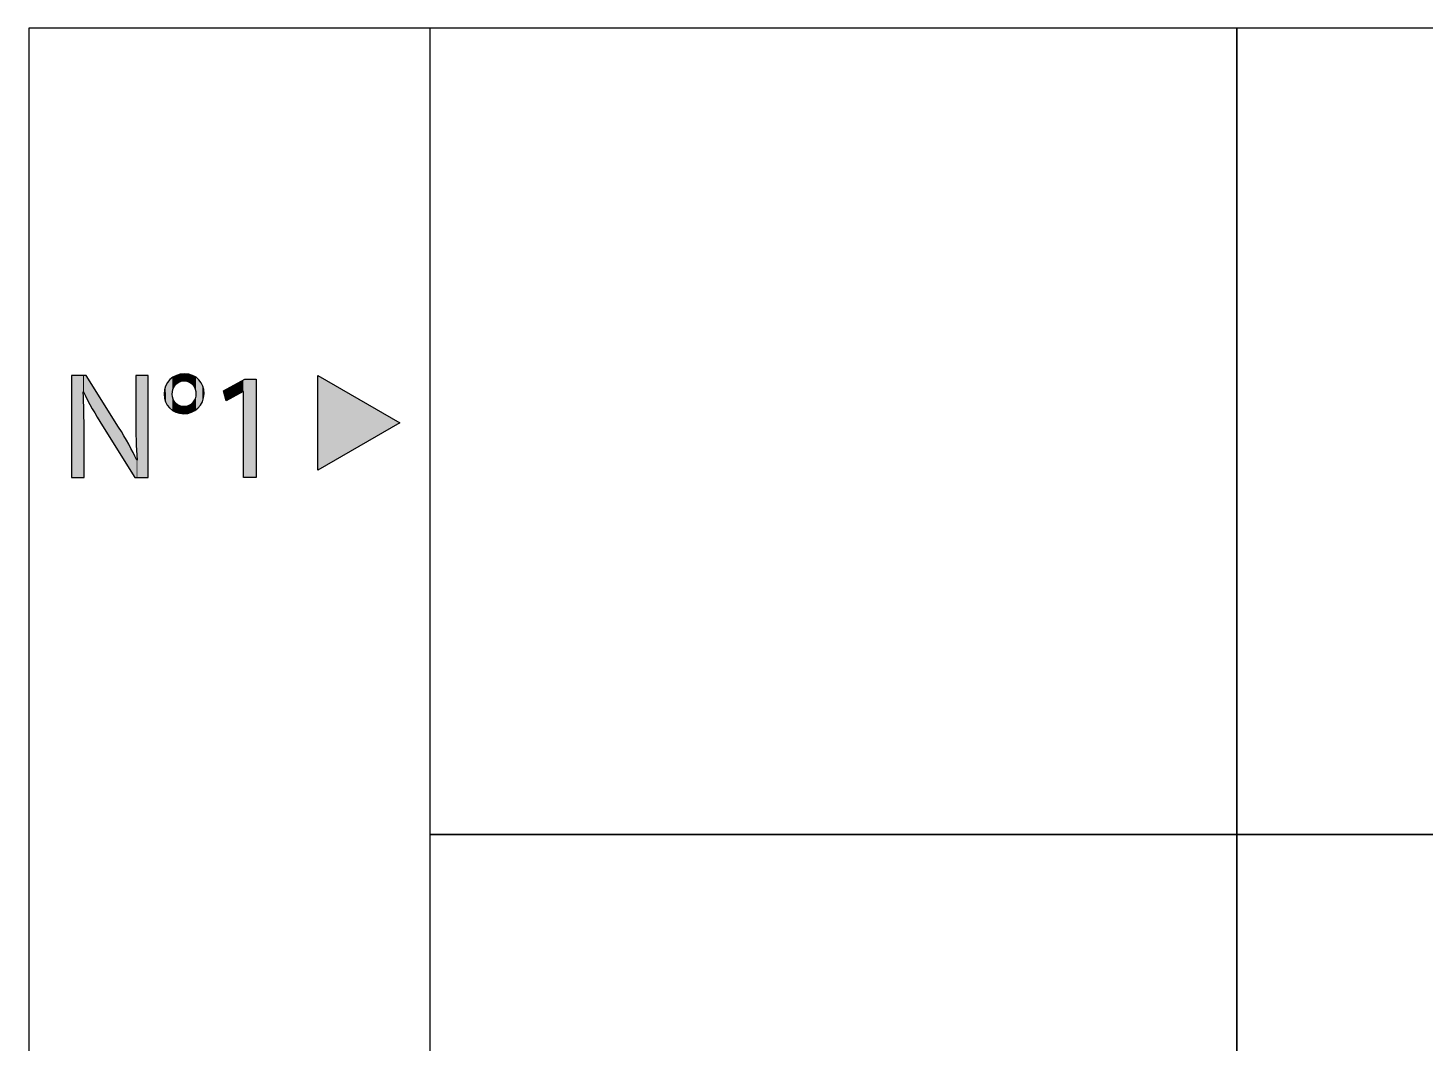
# Model space of a CAD drawing. Extents: x 0 to 360, y -268 to 0.
# Drawn here: x 163.02 to 190.73, y -160.13 to -140 of the extents above; entities that cross this region are included whole.
import ezdxf

# ---------------------------------------------------------------- set-up
doc = ezdxf.new("R2010")
doc.units = 0
doc.linetypes.add('AI-LINETYPE-7', pattern=[8.519513, 4.259756, -4.259756])
doc.layers.add('LAYER_1', color=7, linetype='CONTINUOUS')

# ---------------------------------------------------------------- blocks, each defined once
blk = doc.blocks.new('BLOCK_19')
at = {"layer": 'LAYER_1', "color": 250, "linetype": 'AI-LINETYPE-7'}
blk.add_lwpolyline([(121.377, -140), (340.754, -140)], dxfattribs=at)
blk = doc.blocks.new('BLOCK_18')
at = {"layer": 'LAYER_1'}
blk.add_blockref('BLOCK_19', (0, 0), dxfattribs=at)
blk = doc.blocks.new('*U316')
at = {"layer": 'LAYER_1', "color": 250, "extrusion": (0, 0, -1)}
for points in [[(-163.891, -148.917), (-163.891, -146.896), (-164.119, -148.917)], [(-164.119, -148.917), (-163.891, -146.896), (-164.119, -146.896)], [(-164.119, -147.22), (-164.119, -146.896), (-164.128, -147.217)], [(-164.128, -147.217), (-164.119, -146.896), (-164.128, -146.896)], [(-164.133, -147.229), (-164.128, -146.896), (-164.133, -146.896)], [(-164.137, -147.236), (-164.133, -146.896), (-164.137, -146.896)], [(-164.179, -147.323), (-164.137, -146.896), (-164.179, -146.896)], [(-164.208, -147.383), (-164.179, -146.896), (-164.208, -146.943)], [(-164.299, -147.552), (-164.208, -146.943), (-164.299, -147.087)], [(-164.503, -147.892), (-164.299, -147.087), (-164.503, -147.41)], [(-165.168, -148.174), (-165.162, -146.896), (-165.168, -146.896)], [(-165.183, -148.423), (-165.168, -146.896), (-165.183, -146.896)], [(-165.192, -148.572), (-165.183, -146.896), (-165.192, -146.896)], [(-165.192, -148.917), (-165.192, -146.896), (-165.408, -148.917)], [(-165.408, -148.917), (-165.192, -146.896), (-165.408, -146.896)], [(-164.119, -148.917), (-164.119, -147.22), (-164.128, -148.917)], [(-164.128, -148.917), (-164.119, -147.22), (-164.128, -147.458)], [(-164.128, -148.917), (-164.128, -147.458), (-164.133, -148.917)], [(-164.133, -148.917), (-164.128, -147.458), (-164.133, -147.606)], [(-164.133, -148.917), (-164.133, -147.606), (-164.137, -148.917)], [(-164.137, -148.917), (-164.133, -147.606), (-164.137, -148.053)], [(-164.823, -148.404), (-164.503, -147.41), (-164.823, -147.919)], [(-165.023, -148.724), (-164.823, -147.919), (-165.023, -148.258)], [(-165.144, -148.917), (-165.023, -148.258), (-165.144, -148.498)], [(-165.144, -148.917), (-165.144, -148.498), (-165.162, -148.917)], [(-165.162, -148.917), (-165.144, -148.498), (-165.162, -148.534)], [(-165.162, -148.917), (-165.162, -148.534), (-165.168, -148.917)], [(-165.168, -148.917), (-165.162, -148.534), (-165.168, -148.546)], [(-165.168, -148.917), (-165.168, -148.546), (-165.183, -148.917)], [(-165.183, -148.917), (-165.168, -148.546), (-165.183, -148.575)], [(-165.183, -148.917), (-165.183, -148.575), (-165.192, -148.917)]]:
    blk.add_solid(points, dxfattribs=at)
at = {"layer": 'LAYER_1', "color": 250}
for points in [[(164.128, -147.217), (164.128, -146.896), (164.133, -147.229)], [(164.133, -147.229), (164.133, -146.896), (164.137, -147.236)], [(164.137, -147.236), (164.137, -146.896), (164.179, -147.323)], [(164.179, -147.323), (164.179, -146.896), (164.208, -147.383)], [(164.208, -147.383), (164.208, -146.943), (164.299, -147.552)], [(164.299, -147.552), (164.299, -147.087), (164.503, -147.892)], [(165.162, -147.742), (165.162, -146.896), (165.168, -148.174)], [(165.168, -148.174), (165.168, -146.896), (165.183, -148.423)], [(165.183, -148.423), (165.183, -146.896), (165.192, -148.572)], [(164.503, -147.892), (164.503, -147.41), (164.823, -148.404)], [(164.823, -148.404), (164.823, -147.919), (165.023, -148.724)], [(165.023, -148.724), (165.023, -148.258), (165.144, -148.917)], [(165.192, -148.917), (165.183, -148.575), (165.192, -148.572)]]:
    blk.add_solid(points, dxfattribs=at)
blk = doc.blocks.new('*U317')
at = {"layer": 'LAYER_1', "color": 250}
for points in [[(165.751, -147.414), (165.741, -147.142), (165.751, -147.112)], [(165.754, -147.42), (165.751, -147.112), (165.754, -147.104)], [(165.751, -147.414), (165.751, -147.112), (165.754, -147.42)], [(165.767, -147.448), (165.754, -147.104), (165.767, -147.077)], [(165.754, -147.42), (165.754, -147.104), (165.767, -147.448)], [(165.771, -147.454), (165.767, -147.077), (165.771, -147.069)], [(165.767, -147.448), (165.767, -147.077), (165.771, -147.454)], [(165.785, -147.48), (165.771, -147.069), (165.785, -147.044)], [(165.771, -147.454), (165.771, -147.069), (165.785, -147.48)], [(165.791, -147.487), (165.785, -147.044), (165.791, -147.035)], [(165.785, -147.48), (165.785, -147.044), (165.791, -147.487)], [(165.807, -147.509), (165.791, -147.035), (165.807, -147.013)], [(165.791, -147.487), (165.791, -147.035), (165.807, -147.509)], [(165.814, -147.517), (165.807, -147.013), (165.814, -147.004)], [(165.807, -147.509), (165.807, -147.013), (165.814, -147.517)], [(165.832, -147.537), (165.814, -147.004), (165.832, -146.985)], [(165.814, -147.517), (165.814, -147.004), (165.832, -147.537)], [(165.839, -147.544), (165.832, -146.985), (165.839, -146.976)], [(165.832, -147.537), (165.832, -146.985), (165.839, -147.544)], [(165.859, -147.562), (165.839, -146.976), (165.859, -146.959)], [(165.839, -147.544), (165.839, -146.976), (165.859, -147.562)], [(165.868, -147.569), (165.859, -146.959), (165.868, -146.95)], [(165.859, -147.562), (165.859, -146.959), (165.868, -147.569)], [(165.885, -147.582), (165.868, -146.95), (165.885, -146.938)], [(165.868, -147.569), (165.868, -146.95), (165.885, -147.582)], [(165.886, -147.25), (165.885, -146.938), (165.886, -146.937)], [(165.888, -147.217), (165.886, -146.937), (165.888, -146.935)], [(165.889, -147.216), (165.888, -146.935), (165.889, -146.935)], [(165.895, -147.189), (165.889, -146.934), (165.895, -146.93)], [(165.889, -147.213), (165.889, -146.935), (165.889, -146.934)], [(165.899, -147.172), (165.895, -146.93), (165.899, -146.927)], [(165.902, -147.162), (165.899, -146.927), (165.902, -146.925)], [(165.899, -147.169), (165.899, -146.927), (165.899, -146.927)], [(165.912, -147.139), (165.902, -146.925), (165.912, -146.92)], [(165.917, -147.125), (165.912, -146.92), (165.917, -146.916)], [(165.921, -147.119), (165.917, -146.916), (165.921, -146.914)], [(165.923, -147.115), (165.921, -146.914), (165.923, -146.913)], [(165.929, -147.104), (165.923, -146.913), (165.929, -146.909)], [(165.932, -147.1), (165.929, -146.909), (165.932, -146.908)], [(165.936, -147.094), (165.932, -146.908), (165.936, -146.905)], [(165.943, -147.085), (165.936, -146.905), (165.943, -146.902)], [(165.951, -147.075), (165.943, -146.902), (165.951, -146.898)], [(165.956, -147.07), (165.951, -146.898), (165.956, -146.896)], [(165.958, -147.067), (165.956, -146.896), (165.958, -146.895)], [(165.967, -147.058), (165.958, -146.895), (165.967, -146.891)], [(165.975, -147.051), (165.967, -146.891), (165.975, -146.888)], [(165.967, -147.058), (165.967, -146.891), (165.967, -146.891)], [(165.985, -147.043), (165.975, -146.888), (165.985, -146.884)], [(165.993, -147.038), (165.985, -146.884), (165.993, -146.882)], [(165.994, -147.036), (165.993, -146.882), (165.994, -146.881)], [(166.004, -147.031), (165.994, -146.881), (166.004, -146.878)], [(166.005, -147.03), (166.004, -146.878), (166.005, -146.878)], [(166.015, -147.024), (166.005, -146.878), (166.015, -146.875)], [(166.025, -147.02), (166.015, -146.875), (166.025, -146.872)], [(166.032, -147.017), (166.025, -146.872), (166.032, -146.871)], [(166.038, -147.014), (166.032, -146.871), (166.038, -146.869)], [(166.043, -147.013), (166.038, -146.869), (166.043, -146.868)], [(166.047, -147.012), (166.043, -146.868), (166.047, -146.867)], [(166.062, -147.007), (166.047, -146.867), (166.062, -146.865)], [(166.07, -147.006), (166.062, -146.865), (166.07, -146.864)], [(166.073, -147.005), (166.07, -146.864), (166.073, -146.864)], [(166.083, -147.003), (166.073, -146.864), (166.083, -146.862)], [(166.088, -147.003), (166.083, -146.862), (166.088, -146.862)], [(166.094, -147.002), (166.088, -146.862), (166.094, -146.862)], [(166.116, -147.001), (166.094, -146.862), (166.116, -146.861)], [(166.118, -147.001), (166.116, -146.861), (166.118, -146.86)], [(166.116, -147.001), (166.116, -146.861), (166.118, -147.001)], [(166.118, -147.001), (166.118, -146.86), (166.125, -147.001)], [(166.125, -147.001), (166.118, -146.86), (166.125, -146.86)], [(166.125, -147.001), (166.125, -146.86), (166.144, -147.002)], [(166.144, -147.002), (166.144, -146.861), (166.147, -147.003)], [(166.147, -147.003), (166.147, -146.861), (166.154, -147.004)], [(166.154, -147.004), (166.154, -146.862), (166.168, -147.006)], [(166.168, -147.006), (166.168, -146.862), (166.17, -147.006)], [(166.17, -147.006), (166.17, -146.862), (166.176, -147.007)], [(166.176, -147.007), (166.176, -146.863), (166.192, -147.012)], [(166.192, -147.012), (166.192, -146.865), (166.192, -147.012)], [(166.192, -147.012), (166.192, -146.866), (166.202, -147.015)], [(166.202, -147.015), (166.202, -146.867), (166.212, -147.019)], [(166.212, -147.019), (166.212, -146.868), (166.214, -147.019)], [(166.214, -147.019), (166.214, -146.869), (166.226, -147.025)], [(166.226, -147.025), (166.226, -146.872), (166.229, -147.026)], [(166.229, -147.026), (166.229, -146.873), (166.235, -147.029)], [(166.235, -147.029), (166.235, -146.874), (166.248, -147.037)], [(166.248, -147.037), (166.248, -146.878), (166.252, -147.04)], [(166.252, -147.04), (166.252, -146.879), (166.254, -147.041)], [(166.254, -147.041), (166.254, -146.879), (166.266, -147.05)], [(166.266, -147.05), (166.266, -146.884), (166.268, -147.052)], [(166.268, -147.052), (166.268, -146.884), (166.272, -147.055)], [(166.272, -147.055), (166.272, -146.886), (166.285, -147.068)], [(166.285, -147.068), (166.285, -146.891), (166.289, -147.071)], [(166.289, -147.071), (166.289, -146.892), (166.29, -147.073)], [(166.29, -147.073), (166.29, -146.892), (166.3, -147.085)], [(166.3, -147.085), (166.3, -146.898), (166.301, -147.085)], [(166.301, -147.085), (166.301, -146.898), (166.304, -147.09)], [(166.304, -147.09), (166.304, -146.899), (166.314, -147.104)], [(166.314, -147.104), (166.314, -146.904), (166.317, -147.109)], [(166.317, -147.109), (166.317, -146.906), (166.325, -147.123)], [(166.325, -147.123), (166.325, -146.909), (166.325, -147.125)], [(166.325, -147.125), (166.325, -146.91), (166.328, -147.132)], [(166.328, -147.132), (166.328, -146.912), (166.334, -147.145)], [(166.334, -147.145), (166.334, -146.915), (166.338, -147.155)], [(166.338, -147.155), (166.338, -146.918), (166.342, -147.167)], [(166.342, -147.167), (166.342, -146.921), (166.345, -147.18)], [(166.345, -147.18), (166.345, -146.922), (166.351, -147.204)], [(166.351, -147.204), (166.351, -146.926), (166.352, -147.21)], [(166.352, -147.21), (166.352, -146.927), (166.354, -147.238)], [(166.354, -147.238), (166.354, -146.928), (166.355, -147.253)], [(165.725, -147.304), (165.723, -147.265), (165.725, -147.227)], [(165.73, -147.342), (165.725, -147.222), (165.73, -147.186)], [(165.725, -147.305), (165.725, -147.227), (165.725, -147.222)], [(165.725, -147.305), (165.725, -147.222), (165.73, -147.342)], [(165.725, -147.304), (165.725, -147.227), (165.725, -147.305)], [(165.731, -147.345), (165.73, -147.186), (165.731, -147.181)], [(165.73, -147.342), (165.73, -147.186), (165.731, -147.345)], [(165.739, -147.379), (165.731, -147.181), (165.739, -147.148)], [(165.731, -147.345), (165.731, -147.181), (165.739, -147.379)], [(165.741, -147.383), (165.739, -147.148), (165.741, -147.142)], [(165.739, -147.379), (165.739, -147.148), (165.741, -147.383)], [(165.741, -147.383), (165.741, -147.142), (165.751, -147.414)], [(165.885, -147.582), (165.885, -147.265), (165.886, -147.583)], [(165.886, -147.583), (165.886, -147.29), (165.888, -147.585)], [(165.888, -147.585), (165.888, -147.309), (165.889, -147.585)], [(165.889, -147.585), (165.889, -147.31), (165.889, -147.585)], [(165.889, -147.585), (165.889, -147.315), (165.895, -147.589)], [(165.895, -147.589), (165.895, -147.339), (165.899, -147.591)], [(165.899, -147.591), (165.899, -147.351), (165.899, -147.591)], [(165.899, -147.591), (165.899, -147.353), (165.902, -147.593)], [(165.902, -147.593), (165.902, -147.362), (165.912, -147.599)], [(165.912, -147.599), (165.912, -147.383), (165.917, -147.602)], [(165.917, -147.602), (165.917, -147.393), (165.921, -147.604)], [(165.921, -147.604), (165.921, -147.399), (165.923, -147.605)], [(165.923, -147.605), (165.923, -147.403), (165.929, -147.608)], [(166.314, -147.6), (166.304, -147.419), (166.314, -147.403)], [(166.317, -147.598), (166.314, -147.403), (166.317, -147.399)], [(166.325, -147.594), (166.317, -147.399), (166.325, -147.384)], [(166.328, -147.592), (166.325, -147.383), (166.328, -147.378)], [(166.325, -147.593), (166.325, -147.384), (166.325, -147.383)], [(166.334, -147.589), (166.328, -147.378), (166.334, -147.365)], [(166.338, -147.586), (166.334, -147.365), (166.338, -147.355)], [(166.342, -147.582), (166.338, -147.355), (166.342, -147.341)], [(166.345, -147.58), (166.342, -147.341), (166.345, -147.331)], [(166.351, -147.577), (166.345, -147.331), (166.351, -147.306)], [(166.352, -147.576), (166.351, -147.306), (166.352, -147.296)], [(166.354, -147.574), (166.352, -147.296), (166.354, -147.28)], [(166.355, -147.573), (166.354, -147.28), (166.355, -147.253)], [(165.929, -147.608), (165.929, -147.412), (165.932, -147.61)], [(165.932, -147.61), (165.932, -147.416), (165.936, -147.612)], [(165.936, -147.612), (165.936, -147.422), (165.943, -147.615)], [(165.943, -147.615), (165.943, -147.43), (165.951, -147.619)], [(165.951, -147.619), (165.951, -147.44), (165.956, -147.621)], [(165.956, -147.621), (165.956, -147.444), (165.958, -147.622)], [(165.958, -147.622), (165.958, -147.446), (165.967, -147.625)], [(165.967, -147.625), (165.967, -147.455), (165.967, -147.625)], [(165.967, -147.625), (165.967, -147.455), (165.975, -147.628)], [(165.975, -147.628), (165.975, -147.462), (165.985, -147.631)], [(165.985, -147.631), (165.985, -147.469), (165.993, -147.634)], [(165.993, -147.634), (165.993, -147.474), (165.994, -147.635)], [(165.994, -147.635), (165.994, -147.475), (166.004, -147.637)], [(166.004, -147.637), (166.004, -147.481), (166.005, -147.637)], [(166.005, -147.637), (166.005, -147.482), (166.015, -147.64)], [(166.015, -147.64), (166.015, -147.487), (166.025, -147.642)], [(166.025, -147.642), (166.025, -147.492), (166.032, -147.644)], [(166.032, -147.644), (166.032, -147.494), (166.038, -147.645)], [(166.038, -147.645), (166.038, -147.496), (166.043, -147.645)], [(166.043, -147.645), (166.043, -147.498), (166.047, -147.646)], [(166.047, -147.646), (166.047, -147.5), (166.062, -147.648)], [(166.062, -147.648), (166.062, -147.504), (166.07, -147.649)], [(166.07, -147.649), (166.07, -147.506), (166.073, -147.65)], [(166.073, -147.65), (166.073, -147.506), (166.083, -147.65)], [(166.083, -147.65), (166.083, -147.508), (166.088, -147.65)], [(166.088, -147.65), (166.088, -147.509), (166.094, -147.651)], [(166.094, -147.651), (166.094, -147.509), (166.116, -147.652)], [(166.125, -147.651), (166.118, -147.511), (166.125, -147.51)], [(166.144, -147.65), (166.125, -147.51), (166.144, -147.509)], [(166.147, -147.65), (166.144, -147.509), (166.147, -147.509)], [(166.154, -147.65), (166.147, -147.509), (166.154, -147.508)], [(166.168, -147.648), (166.154, -147.508), (166.168, -147.506)], [(166.17, -147.648), (166.168, -147.506), (166.17, -147.505)], [(166.176, -147.647), (166.17, -147.505), (166.176, -147.504)], [(166.192, -147.645), (166.176, -147.504), (166.192, -147.5)], [(166.202, -147.642), (166.192, -147.499), (166.202, -147.495)], [(166.192, -147.644), (166.192, -147.5), (166.192, -147.499)], [(166.212, -147.64), (166.202, -147.495), (166.212, -147.492)], [(166.214, -147.639), (166.212, -147.492), (166.214, -147.491)], [(166.226, -147.636), (166.214, -147.491), (166.226, -147.485)], [(166.229, -147.636), (166.226, -147.485), (166.229, -147.483)], [(166.235, -147.634), (166.229, -147.483), (166.235, -147.481)], [(166.248, -147.629), (166.235, -147.481), (166.248, -147.472)], [(166.252, -147.628), (166.248, -147.472), (166.252, -147.469)], [(166.254, -147.627), (166.252, -147.469), (166.254, -147.468)], [(166.266, -147.623), (166.254, -147.468), (166.266, -147.459)], [(166.268, -147.622), (166.266, -147.459), (166.268, -147.457)], [(166.272, -147.62), (166.268, -147.457), (166.272, -147.453)], [(166.285, -147.614), (166.272, -147.453), (166.285, -147.44)], [(166.289, -147.613), (166.285, -147.44), (166.289, -147.437)], [(166.29, -147.612), (166.289, -147.437), (166.29, -147.436)], [(166.3, -147.608), (166.29, -147.436), (166.3, -147.423)], [(166.301, -147.607), (166.3, -147.423), (166.301, -147.422)], [(166.304, -147.606), (166.301, -147.422), (166.304, -147.419)]]:
    blk.add_solid(points, dxfattribs=at)
at = {"layer": 'LAYER_1', "color": 250, "extrusion": (0, 0, -1)}
for points in [[(-165.885, -147.265), (-165.885, -146.938), (-165.886, -147.25)], [(-165.886, -147.25), (-165.886, -146.937), (-165.888, -147.217)], [(-165.888, -147.217), (-165.888, -146.935), (-165.889, -147.216)], [(-165.889, -147.213), (-165.889, -146.934), (-165.895, -147.189)], [(-165.889, -147.216), (-165.889, -146.935), (-165.889, -147.213)], [(-165.895, -147.189), (-165.895, -146.93), (-165.899, -147.172)], [(-165.899, -147.172), (-165.899, -146.927), (-165.899, -147.169)], [(-165.899, -147.169), (-165.899, -146.927), (-165.902, -147.162)], [(-165.902, -147.162), (-165.902, -146.925), (-165.912, -147.139)], [(-165.912, -147.139), (-165.912, -146.92), (-165.917, -147.125)], [(-165.917, -147.125), (-165.917, -146.916), (-165.921, -147.119)], [(-165.921, -147.119), (-165.921, -146.914), (-165.923, -147.115)], [(-165.923, -147.115), (-165.923, -146.913), (-165.929, -147.104)], [(-165.929, -147.104), (-165.929, -146.909), (-165.932, -147.1)], [(-165.932, -147.1), (-165.932, -146.908), (-165.936, -147.094)], [(-165.936, -147.094), (-165.936, -146.905), (-165.943, -147.085)], [(-165.943, -147.085), (-165.943, -146.902), (-165.951, -147.075)], [(-165.951, -147.075), (-165.951, -146.898), (-165.956, -147.07)], [(-165.956, -147.07), (-165.956, -146.896), (-165.958, -147.067)], [(-165.958, -147.067), (-165.958, -146.895), (-165.967, -147.058)], [(-165.967, -147.058), (-165.967, -146.891), (-165.967, -147.058)], [(-165.967, -147.058), (-165.967, -146.891), (-165.975, -147.051)], [(-165.975, -147.051), (-165.975, -146.888), (-165.985, -147.043)], [(-165.985, -147.043), (-165.985, -146.884), (-165.993, -147.038)], [(-165.993, -147.038), (-165.993, -146.882), (-165.994, -147.036)], [(-165.994, -147.036), (-165.994, -146.881), (-166.004, -147.031)], [(-166.004, -147.031), (-166.004, -146.878), (-166.005, -147.03)], [(-166.005, -147.03), (-166.005, -146.878), (-166.015, -147.024)], [(-166.015, -147.024), (-166.015, -146.875), (-166.025, -147.02)], [(-166.025, -147.02), (-166.025, -146.872), (-166.032, -147.017)], [(-166.032, -147.017), (-166.032, -146.871), (-166.038, -147.014)], [(-166.038, -147.014), (-166.038, -146.869), (-166.043, -147.013)], [(-166.043, -147.013), (-166.043, -146.868), (-166.047, -147.012)], [(-166.047, -147.012), (-166.047, -146.867), (-166.062, -147.007)], [(-166.062, -147.007), (-166.062, -146.865), (-166.07, -147.006)], [(-166.07, -147.006), (-166.07, -146.864), (-166.073, -147.005)], [(-166.073, -147.005), (-166.073, -146.864), (-166.083, -147.003)], [(-166.083, -147.003), (-166.083, -146.862), (-166.088, -147.003)], [(-166.088, -147.003), (-166.088, -146.862), (-166.094, -147.002)], [(-166.094, -147.002), (-166.094, -146.862), (-166.116, -147.001)], [(-166.144, -147.002), (-166.125, -146.86), (-166.144, -146.861)], [(-166.147, -147.003), (-166.144, -146.861), (-166.147, -146.861)], [(-166.154, -147.004), (-166.147, -146.861), (-166.154, -146.862)], [(-166.168, -147.006), (-166.154, -146.862), (-166.168, -146.862)], [(-166.17, -147.006), (-166.168, -146.862), (-166.17, -146.862)], [(-166.176, -147.007), (-166.17, -146.862), (-166.176, -146.863)], [(-166.192, -147.012), (-166.176, -146.863), (-166.192, -146.865)], [(-166.192, -147.012), (-166.192, -146.865), (-166.192, -146.866)], [(-166.202, -147.015), (-166.192, -146.866), (-166.202, -146.867)], [(-166.212, -147.019), (-166.202, -146.867), (-166.212, -146.868)], [(-166.214, -147.019), (-166.212, -146.868), (-166.214, -146.869)], [(-166.226, -147.025), (-166.214, -146.869), (-166.226, -146.872)], [(-166.229, -147.026), (-166.226, -146.872), (-166.229, -146.873)], [(-166.235, -147.029), (-166.229, -146.873), (-166.235, -146.874)], [(-166.248, -147.037), (-166.235, -146.874), (-166.248, -146.878)], [(-166.252, -147.04), (-166.248, -146.878), (-166.252, -146.879)], [(-166.254, -147.041), (-166.252, -146.879), (-166.254, -146.879)], [(-166.266, -147.05), (-166.254, -146.879), (-166.266, -146.884)], [(-166.268, -147.052), (-166.266, -146.884), (-166.268, -146.884)], [(-166.272, -147.055), (-166.268, -146.884), (-166.272, -146.886)], [(-166.285, -147.068), (-166.272, -146.886), (-166.285, -146.891)], [(-166.289, -147.071), (-166.285, -146.891), (-166.289, -146.892)], [(-166.29, -147.073), (-166.289, -146.892), (-166.29, -146.892)], [(-166.3, -147.085), (-166.29, -146.892), (-166.3, -146.898)], [(-166.301, -147.085), (-166.3, -146.898), (-166.301, -146.898)], [(-166.304, -147.09), (-166.301, -146.898), (-166.304, -146.899)], [(-166.314, -147.104), (-166.304, -146.899), (-166.314, -146.904)], [(-166.317, -147.109), (-166.314, -146.904), (-166.317, -146.906)], [(-166.325, -147.123), (-166.317, -146.906), (-166.325, -146.909)], [(-166.325, -147.125), (-166.325, -146.909), (-166.325, -146.91)], [(-166.328, -147.132), (-166.325, -146.91), (-166.328, -146.912)], [(-166.334, -147.145), (-166.328, -146.912), (-166.334, -146.915)], [(-166.338, -147.155), (-166.334, -146.915), (-166.338, -146.918)], [(-166.342, -147.167), (-166.338, -146.918), (-166.342, -146.921)], [(-166.345, -147.18), (-166.342, -146.921), (-166.345, -146.922)], [(-166.351, -147.204), (-166.345, -146.922), (-166.351, -146.926)], [(-166.352, -147.21), (-166.351, -146.926), (-166.352, -146.927)], [(-166.354, -147.238), (-166.352, -146.927), (-166.354, -146.928)], [(-166.355, -147.253), (-166.354, -146.928), (-166.355, -146.929)], [(-166.355, -147.573), (-166.355, -146.929), (-166.357, -147.572)], [(-166.357, -147.572), (-166.355, -146.929), (-166.357, -146.93)], [(-166.357, -147.572), (-166.357, -146.93), (-166.365, -147.567)], [(-166.365, -147.567), (-166.357, -146.93), (-166.365, -146.936)], [(-166.365, -147.567), (-166.365, -146.936), (-166.386, -147.548)], [(-166.386, -147.548), (-166.365, -146.936), (-166.386, -146.953)], [(-166.386, -147.548), (-166.386, -146.953), (-166.394, -147.542)], [(-166.394, -147.542), (-166.386, -146.953), (-166.394, -146.96)], [(-166.394, -147.542), (-166.394, -146.96), (-166.413, -147.522)], [(-166.413, -147.522), (-166.394, -146.96), (-166.413, -146.979)], [(-166.413, -147.522), (-166.413, -146.979), (-166.421, -147.514)], [(-166.421, -147.514), (-166.413, -146.979), (-166.421, -146.987)], [(-166.421, -147.514), (-166.421, -146.987), (-166.437, -147.494)], [(-166.437, -147.494), (-166.421, -146.987), (-166.437, -147.007)], [(-166.437, -147.494), (-166.437, -147.007), (-166.445, -147.484)], [(-166.445, -147.484), (-166.437, -147.007), (-166.445, -147.018)], [(-166.445, -147.484), (-166.445, -147.018), (-166.458, -147.463)], [(-166.458, -147.463), (-166.445, -147.018), (-166.458, -147.037)], [(-166.458, -147.463), (-166.458, -147.037), (-166.466, -147.451)], [(-166.466, -147.451), (-166.458, -147.037), (-166.466, -147.051)], [(-166.466, -147.451), (-166.466, -147.051), (-166.476, -147.431)], [(-166.476, -147.431), (-166.466, -147.051), (-166.476, -147.069)], [(-166.476, -147.431), (-166.476, -147.069), (-166.484, -147.415)], [(-166.484, -147.415), (-166.476, -147.069), (-166.484, -147.087)], [(-166.484, -147.415), (-166.484, -147.087), (-166.491, -147.397)], [(-166.491, -147.397), (-166.484, -147.087), (-166.491, -147.103)], [(-166.491, -147.397), (-166.491, -147.103), (-166.498, -147.377)], [(-166.498, -147.377), (-166.491, -147.103), (-166.498, -147.125)], [(-166.498, -147.377), (-166.498, -147.125), (-166.502, -147.361)], [(-166.502, -147.361), (-166.498, -147.125), (-166.502, -147.138)], [(-165.886, -147.583), (-165.885, -147.265), (-165.886, -147.29)], [(-165.888, -147.585), (-165.886, -147.29), (-165.888, -147.309)], [(-165.889, -147.585), (-165.888, -147.309), (-165.889, -147.31)], [(-165.889, -147.585), (-165.889, -147.31), (-165.889, -147.315)], [(-165.895, -147.589), (-165.889, -147.315), (-165.895, -147.339)], [(-165.899, -147.591), (-165.895, -147.339), (-165.899, -147.351)], [(-165.899, -147.591), (-165.899, -147.351), (-165.899, -147.353)], [(-165.902, -147.593), (-165.899, -147.353), (-165.902, -147.362)], [(-165.912, -147.599), (-165.902, -147.362), (-165.912, -147.383)], [(-165.917, -147.602), (-165.912, -147.383), (-165.917, -147.393)], [(-165.921, -147.604), (-165.917, -147.393), (-165.921, -147.399)], [(-165.923, -147.605), (-165.921, -147.399), (-165.923, -147.403)], [(-165.929, -147.608), (-165.923, -147.403), (-165.929, -147.412)], [(-166.314, -147.6), (-166.314, -147.403), (-166.317, -147.598)], [(-166.317, -147.598), (-166.317, -147.399), (-166.325, -147.594)], [(-166.325, -147.593), (-166.325, -147.383), (-166.328, -147.592)], [(-166.325, -147.594), (-166.325, -147.384), (-166.325, -147.593)], [(-166.328, -147.592), (-166.328, -147.378), (-166.334, -147.589)], [(-166.334, -147.589), (-166.334, -147.365), (-166.338, -147.586)], [(-166.338, -147.586), (-166.338, -147.355), (-166.342, -147.582)], [(-166.342, -147.582), (-166.342, -147.341), (-166.345, -147.58)], [(-166.345, -147.58), (-166.345, -147.331), (-166.351, -147.577)], [(-166.351, -147.577), (-166.351, -147.306), (-166.352, -147.576)], [(-166.352, -147.576), (-166.352, -147.296), (-166.354, -147.574)], [(-166.354, -147.574), (-166.354, -147.28), (-166.355, -147.573)], [(-166.502, -147.361), (-166.502, -147.138), (-166.509, -147.337)], [(-166.509, -147.337), (-166.502, -147.138), (-166.509, -147.166)], [(-166.509, -147.337), (-166.509, -147.166), (-166.511, -147.324)], [(-166.511, -147.324), (-166.509, -147.166), (-166.511, -147.175)], [(-166.511, -147.324), (-166.511, -147.175), (-166.515, -147.294)], [(-166.515, -147.294), (-166.511, -147.175), (-166.515, -147.208)], [(-166.515, -147.294), (-166.515, -147.208), (-166.516, -147.284)], [(-166.516, -147.284), (-166.515, -147.208), (-166.516, -147.212)], [(-166.516, -147.284), (-166.516, -147.212), (-166.517, -147.25)], [(-165.932, -147.61), (-165.929, -147.412), (-165.932, -147.416)], [(-165.936, -147.612), (-165.932, -147.416), (-165.936, -147.422)], [(-165.943, -147.615), (-165.936, -147.422), (-165.943, -147.43)], [(-165.951, -147.619), (-165.943, -147.43), (-165.951, -147.44)], [(-165.956, -147.621), (-165.951, -147.44), (-165.956, -147.444)], [(-165.958, -147.622), (-165.956, -147.444), (-165.958, -147.446)], [(-165.967, -147.625), (-165.958, -147.446), (-165.967, -147.455)], [(-165.967, -147.625), (-165.967, -147.455), (-165.967, -147.455)], [(-165.975, -147.628), (-165.967, -147.455), (-165.975, -147.462)], [(-165.985, -147.631), (-165.975, -147.462), (-165.985, -147.469)], [(-165.993, -147.634), (-165.985, -147.469), (-165.993, -147.474)], [(-165.994, -147.635), (-165.993, -147.474), (-165.994, -147.475)], [(-166.004, -147.637), (-165.994, -147.475), (-166.004, -147.481)], [(-166.005, -147.637), (-166.004, -147.481), (-166.005, -147.482)], [(-166.015, -147.64), (-166.005, -147.482), (-166.015, -147.487)], [(-166.025, -147.642), (-166.015, -147.487), (-166.025, -147.492)], [(-166.032, -147.644), (-166.025, -147.492), (-166.032, -147.494)], [(-166.038, -147.645), (-166.032, -147.494), (-166.038, -147.496)], [(-166.043, -147.645), (-166.038, -147.496), (-166.043, -147.498)], [(-166.047, -147.646), (-166.043, -147.498), (-166.047, -147.5)], [(-166.062, -147.648), (-166.047, -147.5), (-166.062, -147.504)], [(-166.07, -147.649), (-166.062, -147.504), (-166.07, -147.506)], [(-166.073, -147.65), (-166.07, -147.506), (-166.073, -147.506)], [(-166.083, -147.65), (-166.073, -147.506), (-166.083, -147.508)], [(-166.088, -147.65), (-166.083, -147.508), (-166.088, -147.509)], [(-166.094, -147.651), (-166.088, -147.509), (-166.094, -147.509)], [(-166.116, -147.652), (-166.094, -147.509), (-166.116, -147.511)], [(-166.116, -147.652), (-166.116, -147.511), (-166.118, -147.652)], [(-166.118, -147.652), (-166.116, -147.511), (-166.118, -147.511)], [(-166.118, -147.652), (-166.118, -147.511), (-166.125, -147.651)], [(-166.125, -147.651), (-166.125, -147.51), (-166.144, -147.65)], [(-166.144, -147.65), (-166.144, -147.509), (-166.147, -147.65)], [(-166.147, -147.65), (-166.147, -147.509), (-166.154, -147.65)], [(-166.154, -147.65), (-166.154, -147.508), (-166.168, -147.648)], [(-166.168, -147.648), (-166.168, -147.506), (-166.17, -147.648)], [(-166.17, -147.648), (-166.17, -147.505), (-166.176, -147.647)], [(-166.176, -147.647), (-166.176, -147.504), (-166.192, -147.645)], [(-166.192, -147.644), (-166.192, -147.499), (-166.202, -147.642)], [(-166.192, -147.645), (-166.192, -147.5), (-166.192, -147.644)], [(-166.202, -147.642), (-166.202, -147.495), (-166.212, -147.64)], [(-166.212, -147.64), (-166.212, -147.492), (-166.214, -147.639)], [(-166.214, -147.639), (-166.214, -147.491), (-166.226, -147.636)], [(-166.226, -147.636), (-166.226, -147.485), (-166.229, -147.636)], [(-166.229, -147.636), (-166.229, -147.483), (-166.235, -147.634)], [(-166.235, -147.634), (-166.235, -147.481), (-166.248, -147.629)], [(-166.248, -147.629), (-166.248, -147.472), (-166.252, -147.628)], [(-166.252, -147.628), (-166.252, -147.469), (-166.254, -147.627)], [(-166.254, -147.627), (-166.254, -147.468), (-166.266, -147.623)], [(-166.266, -147.623), (-166.266, -147.459), (-166.268, -147.622)], [(-166.268, -147.622), (-166.268, -147.457), (-166.272, -147.62)], [(-166.272, -147.62), (-166.272, -147.453), (-166.285, -147.614)], [(-166.285, -147.614), (-166.285, -147.44), (-166.289, -147.613)], [(-166.289, -147.613), (-166.289, -147.437), (-166.29, -147.612)], [(-166.29, -147.612), (-166.29, -147.436), (-166.3, -147.608)], [(-166.3, -147.608), (-166.3, -147.423), (-166.301, -147.607)], [(-166.301, -147.607), (-166.301, -147.422), (-166.304, -147.606)], [(-166.304, -147.606), (-166.304, -147.419), (-166.314, -147.6)]]:
    blk.add_solid(points, dxfattribs=at)
blk = doc.blocks.new('*U318')
at = {"layer": 'LAYER_1', "color": 250}
for points in [[(167.291, -147.214), (166.952, -147.169), (167.291, -146.987)], [(167.297, -147.214), (167.291, -146.987), (167.297, -146.984)], [(167.327, -148.917), (167.297, -146.984), (167.327, -146.968)], [(166.952, -147.397), (166.901, -147.196), (166.952, -147.169)], [(166.952, -147.397), (166.952, -147.169), (167.291, -147.214)]]:
    blk.add_solid(points, dxfattribs=at)
at = {"layer": 'LAYER_1', "color": 250, "extrusion": (0, 0, -1)}
for points in [[(-167.291, -147.214), (-167.291, -146.987), (-167.297, -147.214)], [(-167.297, -148.917), (-167.297, -146.984), (-167.327, -148.917)], [(-167.327, -148.917), (-167.327, -146.968), (-167.552, -148.917)], [(-167.552, -148.917), (-167.327, -146.968), (-167.552, -146.968)]]:
    blk.add_solid(points, dxfattribs=at)
blk = doc.blocks.new('*U319')
at = {"layer": 'LAYER_1', "color": 250, "extrusion": (0, 0, -1)}
blk.add_solid([(-168.776, -148.772), (-168.776, -146.895), (-170.402, -147.834)], dxfattribs=at)
blk = doc.blocks.new('BLOCK_37')
at = {"layer": 'LAYER_1'}
for points in [[(167.297, -147.214), (167.291, -147.214), (166.952, -147.397), (166.901, -147.196), (167.327, -146.968), (167.552, -146.968), (167.552, -148.917), (167.297, -148.917), (167.297, -147.214)], [(168.776, -148.772), (168.776, -146.895), (170.402, -147.834), (168.776, -148.772)]]:
    blk.add_lwpolyline(points, dxfattribs=at)
for points, knots in [([(163.891, -148.917), (163.891, -148.917), (163.891, -146.896), (163.891, -146.896), (163.891, -146.896), (164.179, -146.896), (164.179, -146.896), (164.179, -146.896), (164.823, -147.919), (164.823, -147.919), (164.97, -148.155), (165.09, -148.368), (165.183, -148.575), (165.183, -148.575), (165.192, -148.572), (165.192, -148.572), (165.168, -148.302), (165.162, -148.056), (165.162, -147.742), (165.162, -147.742), (165.162, -146.896), (165.162, -146.896), (165.162, -146.896), (165.408, -146.896), (165.408, -146.896), (165.408, -146.896), (165.408, -148.917), (165.408, -148.917), (165.408, -148.917), (165.144, -148.917), (165.144, -148.917), (165.144, -148.917), (164.503, -147.892), (164.503, -147.892), (164.361, -147.667), (164.226, -147.436), (164.128, -147.217), (164.128, -147.217), (164.119, -147.22), (164.119, -147.22), (164.134, -147.475), (164.137, -147.718), (164.137, -148.053), (164.137, -148.053), (164.137, -148.917), (164.137, -148.917), (164.137, -148.917), (163.891, -148.917), (163.891, -148.917)], [0, 0, 0, 0, 1, 1, 1, 2, 2, 2, 3, 3, 3, 4, 4, 4, 5, 5, 5, 6, 6, 6, 7, 7, 7, 8, 8, 8, 9, 9, 9, 10, 10, 10, 11, 11, 11, 12, 12, 12, 13, 13, 13, 14, 14, 14, 15, 15, 15, 16, 16, 16, 16]), ([(166.517, -147.25), (166.517, -147.493), (166.322, -147.652), (166.116, -147.652), (165.882, -147.652), (165.723, -147.475), (165.723, -147.265), (165.723, -147.034), (165.9, -146.86), (166.125, -146.86), (166.371, -146.86), (166.517, -147.046), (166.517, -147.25)], [0, 0, 0, 0, 1, 1, 1, 2, 2, 2, 3, 3, 3, 4, 4, 4, 4]), ([(165.885, -147.265), (165.885, -147.403), (165.984, -147.511), (166.118, -147.511), (166.257, -147.511), (166.355, -147.4), (166.355, -147.253), (166.355, -147.142), (166.29, -147.001), (166.116, -147.001), (165.963, -147.001), (165.885, -147.136), (165.885, -147.265)], [0, 0, 0, 0, 1, 1, 1, 2, 2, 2, 3, 3, 3, 4, 4, 4, 4])]:
    blk.add_open_spline(points, degree=3, knots=knots, dxfattribs=at)
at = {"layer": 'LAYER_1', "color": 250}
for name in ['*U316', '*U317', '*U318', '*U319']:
    blk.add_blockref(name, (0, 0), dxfattribs=at)
blk = doc.blocks.new('BLOCK_20')
at = {"layer": 'LAYER_1', "color": 250}
for points in [[(219, -196), (163.048, -196), (163.048, -140), (219, -140), (219, -196)], [(171, -140), (187, -140), (187, -156), (171, -156), (171, -140)], [(187, -140), (203.001, -140), (203.001, -156), (187, -156), (187, -140)], [(171, -156), (187, -156), (187, -172), (171, -172), (171, -156)], [(187, -156), (203.001, -156), (203.001, -172), (187, -172), (187, -156)]]:
    blk.add_lwpolyline(points, dxfattribs=at)
at = {"layer": 'LAYER_1'}
blk.add_blockref('BLOCK_37', (0, 0), dxfattribs=at)
blk = doc.blocks.new('BLOCK_17')
at = {"layer": 'LAYER_1'}
for name in ['BLOCK_18', 'BLOCK_20']:
    blk.add_blockref(name, (0, 0), dxfattribs=at)

msp = doc.modelspace()

# ---------------------------------------------------------------- block references
at = {"layer": 'LAYER_1'}
msp.add_blockref('BLOCK_17', (0, 0), dxfattribs=at)

doc.saveas('drawing.dxf')
